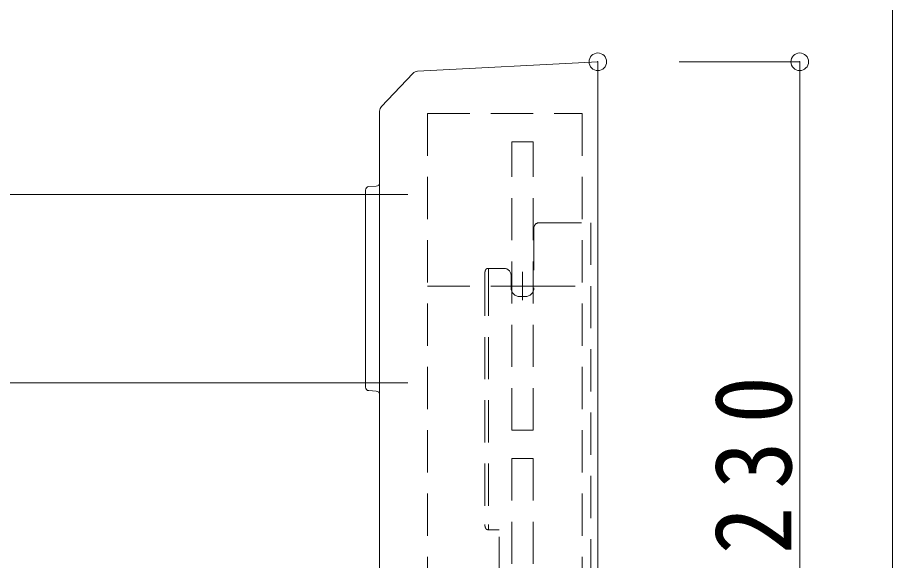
# Model space of a CAD drawing. Units: millimetres on the paper, enlarged 3 times, with parts at other scales. Extents: x -729 to 357, y -331 to 304.
# Drawn here: x -244.8 to -170.2, y 129.7 to 176 of the extents above; entities that cross this region are included whole.
import ezdxf

# ---------------------------------------------------------------- set-up
doc = ezdxf.new("R2010")
doc.units = ezdxf.units.MM
doc.header["$LTSCALE"] = 3
doc.header["$PDMODE"] = 32
doc.header["$PDSIZE"] = 1.5
doc.linetypes.add('DASHED1', pattern=[1.8, 1.2, -0.6])
doc.layers.add('0-0', color=7, linetype='Continuous', lineweight=9)
doc.layers.add('F-0', color=7, linetype='Continuous', lineweight=9)
doc.styles.add('ＭＳ ゴシック', font='')
doc.styles.get('ＭＳ ゴシック').set_extended_font_data('MS Gothic')

msp = doc.modelspace()

# ---------------------------------------------------------------- linework, layer by layer
at = {"layer": '0-0', "lineweight": 18}
for p, q in [((-210.65, 171.459), (-195.285, 172.265)), ((-195.285, 103.265), (-195.285, 172.265)), ((-213.72, 168.463), (-211.054, 171.273)), ((-213.885, 157.03), (-213.885, 168.05)), ((-215.085, 144.514), (-215.085, 161.315)), ((-214.8, 161.614), (-214.169, 161.648)), ((-352.215, 160.94), (-215.085, 160.94)), ((-213.885, 107.479), (-213.885, 157.03)), ((-215.085, 144.89), (-352.215, 144.89)), ((-214.169, 144.182), (-214.8, 144.215))]:
    msp.add_line(p, q, dxfattribs=at)
at = {"layer": '0-0', "color": 4, "lineweight": 5}
for p, q in [((-178.067, 172.265), (-188.341, 172.265)), ((-178.067, 103.265), (-178.067, 172.265))]:
    msp.add_line(p, q, dxfattribs=at)
at = {"layer": '0-0', "linetype": 'DASHED1'}
for p, q in [((-209.805, 167.84), (-209.805, 110.24)), ((-202.605, 165.44), (-200.805, 165.44)), ((-202.605, 140.84), (-202.605, 165.44)), ((-200.805, 140.84), (-200.805, 165.44)), ((-215.085, 160.94), (-209.805, 160.94)), ((-201.705, 154.34), (-201.705, 151.94)), ((-209.805, 153.14), (-202.605, 153.14)), ((-200.505, 153.14), (-202.905, 153.14)), ((-200.805, 153.14), (-196.605, 153.14)), ((-215.085, 144.89), (-209.805, 144.89)), ((-202.605, 140.84), (-200.805, 140.84)), ((-202.605, 138.44), (-202.605, 113.84)), ((-202.605, 138.44), (-200.805, 138.44)), ((-200.805, 138.44), (-200.805, 113.84))]:
    msp.add_line(p, q, dxfattribs=at)
at = {"layer": '0-0', "color": 3, "linetype": 'DASHED1', "lineweight": 20}
for p, q in [((-200.28, 158.54), (-195.285, 158.54)), ((-195.885, 158.54), (-195.885, 116.84)), ((-195.285, 158.54), (-195.285, 116.84)), ((-200.73, 158.09), (-200.73, 152.99)), ((-203.28, 154.64), (-204.616, 154.64)), ((-204.616, 154.19), (-204.616, 154.64)), ((-204.916, 154.19), (-204.916, 132.806)), ((-204.616, 154.19), (-204.616, 132.806)), ((-202.68, 152.99), (-202.68, 154.04)), ((-201.48, 152.24), (-201.93, 152.24)), ((-204.616, 132.806), (-204.616, 132.356)), ((-204.691, 132.356), (-203.685, 132.356)), ((-203.685, 128.16), (-203.685, 132.356))]:
    msp.add_line(p, q, dxfattribs=at)
at = {"layer": '0-0', "linetype": 'DASHED1'}
msp.add_lwpolyline([(-209.805, 167.84), (-196.605, 167.84), (-196.605, 110.24)], dxfattribs=at)
at = {"layer": '0-0', "color": 3, "linetype": 'DASHED1', "lineweight": 20}
for points in [[(-204.863, 154.479), (-204.864, 154.477), (-204.865, 154.475), (-204.865, 154.473), (-204.866, 154.471), (-204.867, 154.469), (-204.868, 154.467), (-204.869, 154.466), (-204.869, 154.463), (-204.87, 154.461), (-204.871, 154.46), (-204.872, 154.457), (-204.872, 154.455), (-204.873, 154.454), (-204.874, 154.451), (-204.875, 154.449), (-204.875, 154.448), (-204.876, 154.445), (-204.877, 154.443), (-204.877, 154.442), (-204.878, 154.439), (-204.878, 154.437), (-204.88, 154.435), (-204.88, 154.433), (-204.881, 154.431), (-204.881, 154.429), (-204.882, 154.427), (-204.883, 154.425), (-204.883, 154.423), (-204.884, 154.421), (-204.884, 154.419), (-204.885, 154.417), (-204.886, 154.415), (-204.886, 154.413), (-204.887, 154.411), (-204.887, 154.409), (-204.888, 154.407), (-204.889, 154.404), (-204.889, 154.403), (-204.89, 154.4)], [(-204.824, 154.552), (-204.825, 154.55), (-204.826, 154.549), (-204.827, 154.547), (-204.829, 154.545), (-204.83, 154.544), (-204.831, 154.542), (-204.832, 154.54), (-204.833, 154.538), (-204.834, 154.536), (-204.835, 154.534), (-204.836, 154.532), (-204.838, 154.53), (-204.838, 154.529), (-204.839, 154.527), (-204.841, 154.525), (-204.842, 154.523), (-204.842, 154.521), (-204.844, 154.52), (-204.845, 154.518), (-204.845, 154.516), (-204.847, 154.514), (-204.848, 154.512), (-204.848, 154.51), (-204.85, 154.508), (-204.851, 154.506), (-204.851, 154.505), (-204.853, 154.502), (-204.853, 154.5), (-204.854, 154.499), (-204.855, 154.497), (-204.856, 154.495), (-204.857, 154.493), (-204.858, 154.491), (-204.859, 154.489), (-204.86, 154.487), (-204.86, 154.485), (-204.862, 154.483), (-204.862, 154.481), (-204.863, 154.479)], [(-204.767, 154.613), (-204.769, 154.611), (-204.77, 154.61), (-204.772, 154.609), (-204.774, 154.607), (-204.776, 154.606), (-204.778, 154.605), (-204.779, 154.604), (-204.781, 154.602), (-204.782, 154.601), (-204.784, 154.599), (-204.785, 154.598), (-204.787, 154.596), (-204.789, 154.595), (-204.79, 154.593), (-204.792, 154.592), (-204.793, 154.59), (-204.795, 154.589), (-204.796, 154.587), (-204.797, 154.586), (-204.799, 154.584), (-204.8, 154.583), (-204.802, 154.581), (-204.803, 154.579), (-204.805, 154.578), (-204.806, 154.576), (-204.808, 154.574), (-204.809, 154.573), (-204.81, 154.571), (-204.811, 154.569), (-204.812, 154.568), (-204.814, 154.566), (-204.815, 154.565), (-204.817, 154.563), (-204.818, 154.561), (-204.819, 154.559), (-204.82, 154.557), (-204.821, 154.556), (-204.823, 154.554), (-204.824, 154.552)], [(-204.616, 154.64), (-204.691, 154.64), (-204.693, 154.64), (-204.695, 154.64), (-204.697, 154.64), (-204.699, 154.639), (-204.701, 154.639), (-204.703, 154.639), (-204.706, 154.638), (-204.707, 154.638), (-204.71, 154.638), (-204.712, 154.637), (-204.714, 154.637), (-204.716, 154.637), (-204.718, 154.636), (-204.72, 154.635), (-204.722, 154.635), (-204.724, 154.634), (-204.727, 154.634), (-204.728, 154.633), (-204.731, 154.632), (-204.733, 154.631), (-204.734, 154.631), (-204.737, 154.629), (-204.739, 154.629), (-204.74, 154.628), (-204.743, 154.627), (-204.745, 154.626), (-204.746, 154.625), (-204.748, 154.624), (-204.751, 154.623), (-204.752, 154.622), (-204.754, 154.621), (-204.756, 154.62), (-204.758, 154.619), (-204.76, 154.617), (-204.761, 154.616), (-204.763, 154.615), (-204.766, 154.614), (-204.767, 154.613)], [(-204.914, 154.236), (-204.914, 154.234), (-204.914, 154.232), (-204.915, 154.23), (-204.915, 154.228), (-204.915, 154.226), (-204.915, 154.224), (-204.915, 154.221), (-204.915, 154.22), (-204.915, 154.217), (-204.916, 154.215), (-204.916, 154.213), (-204.916, 154.211), (-204.916, 154.209), (-204.916, 154.206), (-204.916, 154.205), (-204.916, 154.202), (-204.916, 154.2), (-204.916, 154.198), (-204.916, 154.196), (-204.916, 154.194), (-204.916, 154.191), (-204.916, 154.19)], [(-204.906, 154.319), (-204.907, 154.317), (-204.907, 154.315), (-204.907, 154.313), (-204.907, 154.31), (-204.908, 154.308), (-204.908, 154.306), (-204.908, 154.304), (-204.908, 154.302), (-204.909, 154.3), (-204.909, 154.298), (-204.91, 154.296), (-204.91, 154.293), (-204.91, 154.292), (-204.91, 154.289), (-204.91, 154.287), (-204.911, 154.285), (-204.911, 154.283), (-204.911, 154.281), (-204.911, 154.279), (-204.911, 154.277), (-204.911, 154.275), (-204.912, 154.272), (-204.912, 154.27), (-204.912, 154.268), (-204.913, 154.266), (-204.913, 154.264), (-204.913, 154.262), (-204.913, 154.26), (-204.913, 154.257), (-204.913, 154.256), (-204.913, 154.253), (-204.914, 154.251), (-204.914, 154.249), (-204.914, 154.247), (-204.914, 154.245), (-204.914, 154.243), (-204.914, 154.241), (-204.914, 154.238), (-204.914, 154.236)], [(-204.89, 154.4), (-204.89, 154.398), (-204.89, 154.396), (-204.891, 154.394), (-204.892, 154.392), (-204.892, 154.39), (-204.893, 154.388), (-204.893, 154.386), (-204.893, 154.384), (-204.894, 154.382), (-204.895, 154.38), (-204.895, 154.377), (-204.896, 154.376), (-204.896, 154.373), (-204.896, 154.371), (-204.897, 154.369), (-204.898, 154.367), (-204.898, 154.365), (-204.898, 154.363), (-204.899, 154.361), (-204.899, 154.359), (-204.899, 154.357), (-204.9, 154.355), (-204.901, 154.353), (-204.901, 154.35), (-204.901, 154.349), (-204.902, 154.346), (-204.902, 154.344), (-204.902, 154.342), (-204.903, 154.34), (-204.903, 154.338), (-204.904, 154.336), (-204.904, 154.334), (-204.904, 154.332), (-204.905, 154.329), (-204.905, 154.328), (-204.905, 154.325), (-204.905, 154.323), (-204.906, 154.321), (-204.906, 154.319)], [(-204.916, 132.811), (-204.916, 132.809), (-204.916, 132.806), (-204.916, 132.805), (-204.916, 132.802), (-204.916, 132.8), (-204.916, 132.798), (-204.916, 132.796), (-204.916, 132.794), (-204.916, 132.791), (-204.916, 132.79), (-204.916, 132.787), (-204.916, 132.785), (-204.915, 132.783), (-204.915, 132.781), (-204.915, 132.779), (-204.915, 132.776), (-204.915, 132.775), (-204.915, 132.772), (-204.915, 132.77), (-204.914, 132.768), (-204.914, 132.766), (-204.914, 132.764), (-204.914, 132.762), (-204.914, 132.76), (-204.914, 132.758), (-204.914, 132.755), (-204.914, 132.753), (-204.914, 132.751), (-204.914, 132.749), (-204.913, 132.747), (-204.913, 132.745), (-204.913, 132.743), (-204.913, 132.74), (-204.913, 132.739), (-204.913, 132.736), (-204.913, 132.734), (-204.912, 132.732), (-204.912, 132.73), (-204.912, 132.728)], [(-204.912, 132.728), (-204.911, 132.726), (-204.911, 132.724), (-204.911, 132.721), (-204.911, 132.719), (-204.911, 132.717), (-204.911, 132.715), (-204.91, 132.713), (-204.91, 132.711), (-204.91, 132.709), (-204.91, 132.707), (-204.91, 132.704), (-204.909, 132.703), (-204.909, 132.7), (-204.908, 132.698), (-204.908, 132.696), (-204.908, 132.694), (-204.908, 132.692), (-204.907, 132.69), (-204.907, 132.688), (-204.907, 132.686), (-204.907, 132.683), (-204.906, 132.682), (-204.906, 132.679), (-204.905, 132.677), (-204.905, 132.675), (-204.905, 132.673), (-204.905, 132.671), (-204.904, 132.668), (-204.904, 132.667), (-204.904, 132.664), (-204.903, 132.662), (-204.903, 132.66), (-204.902, 132.658), (-204.902, 132.656), (-204.902, 132.654), (-204.901, 132.652), (-204.901, 132.65), (-204.901, 132.647), (-204.9, 132.646)], [(-204.9, 132.646), (-204.899, 132.644), (-204.899, 132.641), (-204.899, 132.64), (-204.898, 132.637), (-204.898, 132.635), (-204.898, 132.633), (-204.897, 132.631), (-204.896, 132.629), (-204.896, 132.627), (-204.896, 132.625), (-204.895, 132.623), (-204.895, 132.62), (-204.894, 132.619), (-204.893, 132.616), (-204.893, 132.614), (-204.893, 132.612), (-204.892, 132.61), (-204.892, 132.608), (-204.891, 132.606), (-204.89, 132.604), (-204.89, 132.602), (-204.89, 132.6), (-204.889, 132.598), (-204.889, 132.596), (-204.888, 132.593), (-204.887, 132.592), (-204.887, 132.59), (-204.886, 132.587), (-204.886, 132.586), (-204.885, 132.583), (-204.884, 132.581), (-204.884, 132.579), (-204.883, 132.577), (-204.883, 132.575), (-204.882, 132.573), (-204.881, 132.571), (-204.881, 132.569), (-204.88, 132.567), (-204.88, 132.565)], [(-204.88, 132.565), (-204.878, 132.563), (-204.878, 132.561), (-204.877, 132.559), (-204.877, 132.557), (-204.876, 132.555), (-204.875, 132.553), (-204.875, 132.551), (-204.874, 132.549), (-204.873, 132.547), (-204.872, 132.545), (-204.872, 132.543), (-204.871, 132.541), (-204.87, 132.539), (-204.869, 132.537), (-204.869, 132.535), (-204.868, 132.533), (-204.867, 132.531), (-204.866, 132.529), (-204.865, 132.527), (-204.865, 132.525), (-204.864, 132.523), (-204.863, 132.521), (-204.862, 132.519), (-204.862, 132.517), (-204.86, 132.515), (-204.86, 132.513), (-204.859, 132.511), (-204.858, 132.509), (-204.857, 132.508), (-204.856, 132.506), (-204.855, 132.503), (-204.854, 132.502), (-204.853, 132.5), (-204.853, 132.498), (-204.851, 132.496), (-204.851, 132.494), (-204.85, 132.492), (-204.848, 132.49), (-204.848, 132.488)], [(-204.848, 132.488), (-204.847, 132.487), (-204.845, 132.485), (-204.845, 132.482), (-204.844, 132.481), (-204.842, 132.479), (-204.842, 132.477), (-204.841, 132.475), (-204.839, 132.473), (-204.838, 132.472), (-204.838, 132.47), (-204.836, 132.468), (-204.835, 132.466), (-204.834, 132.464), (-204.833, 132.463), (-204.832, 132.461), (-204.831, 132.458), (-204.83, 132.457), (-204.829, 132.455), (-204.827, 132.454), (-204.826, 132.452), (-204.825, 132.45), (-204.824, 132.448), (-204.823, 132.446), (-204.821, 132.445), (-204.82, 132.443), (-204.819, 132.441), (-204.818, 132.439), (-204.817, 132.437), (-204.815, 132.436), (-204.814, 132.434), (-204.812, 132.433), (-204.811, 132.431), (-204.81, 132.429), (-204.809, 132.427), (-204.808, 132.426), (-204.806, 132.424), (-204.805, 132.422), (-204.803, 132.421), (-204.802, 132.419)], [(-204.802, 132.419), (-204.8, 132.418), (-204.799, 132.416), (-204.797, 132.415), (-204.796, 132.413), (-204.795, 132.412), (-204.793, 132.41), (-204.792, 132.409), (-204.79, 132.407), (-204.789, 132.406), (-204.787, 132.404), (-204.785, 132.403), (-204.784, 132.401), (-204.782, 132.4), (-204.781, 132.398), (-204.779, 132.397), (-204.778, 132.395), (-204.776, 132.394), (-204.774, 132.393), (-204.772, 132.391), (-204.77, 132.39), (-204.769, 132.389), (-204.767, 132.388), (-204.766, 132.386), (-204.763, 132.385), (-204.761, 132.384), (-204.76, 132.383), (-204.758, 132.382), (-204.756, 132.38), (-204.754, 132.379), (-204.752, 132.378), (-204.751, 132.377), (-204.748, 132.376), (-204.746, 132.375), (-204.745, 132.374), (-204.743, 132.373), (-204.74, 132.373), (-204.739, 132.371), (-204.737, 132.371), (-204.734, 132.37)], [(-204.734, 132.37), (-204.733, 132.369), (-204.731, 132.368), (-204.728, 132.367), (-204.727, 132.367), (-204.724, 132.366), (-204.722, 132.365), (-204.72, 132.365), (-204.718, 132.364), (-204.716, 132.364), (-204.714, 132.364), (-204.712, 132.363), (-204.71, 132.362), (-204.707, 132.362), (-204.706, 132.362), (-204.703, 132.361), (-204.701, 132.361), (-204.699, 132.361), (-204.697, 132.361), (-204.695, 132.361), (-204.693, 132.361), (-204.691, 132.361)]]:
    msp.add_lwpolyline(points, dxfattribs=at)
at = {"layer": '0-0', "lineweight": 18}
for centre, radius, start, end in [((-210.618, 170.86), 0.6, 93, 136.5), ((-213.285, 168.05), 0.6, 136.5, 180), ((-214.185, 161.947), 0.3, 273, 0), ((-214.785, 161.315), 0.3, 93, 180), ((-214.785, 144.514), 0.3, 180, 267), ((-214.185, 143.882), 0.3, 359.96912, 87)]:
    msp.add_arc(centre, radius, start, end, dxfattribs=at)
at = {"layer": '0-0', "color": 3, "linetype": 'DASHED1', "lineweight": 20}
for centre, radius, start, end in [((-200.28, 158.09), 0.45, 90, 180), ((-203.28, 154.04), 0.6, 0, 90), ((-201.93, 152.99), 0.75, 180, 270), ((-201.48, 152.99), 0.75, 270, 0)]:
    msp.add_arc(centre, radius, start, end, dxfattribs=at)
at = {"layer": '0-0', "color": 6}
msp.add_point((-178.067, 172.265), dxfattribs=at)
at = {"layer": 'F-0'}
msp.add_line((-170.159, 301.631), (-170.159, 1.666), dxfattribs=at)
msp.add_point((-195.285, 172.265), dxfattribs=at)

# ---------------------------------------------------------------- texts
at = {"layer": '0-0', "insert": (-178.667, 130.265), "char_height": 6.598, "attachment_point": 7, "rotation": 90, "style": 'ＭＳ ゴシック'}
msp.add_mtext('\\T1.38;\\W0.9;230', dxfattribs=at)

doc.saveas('drawing.dxf')
